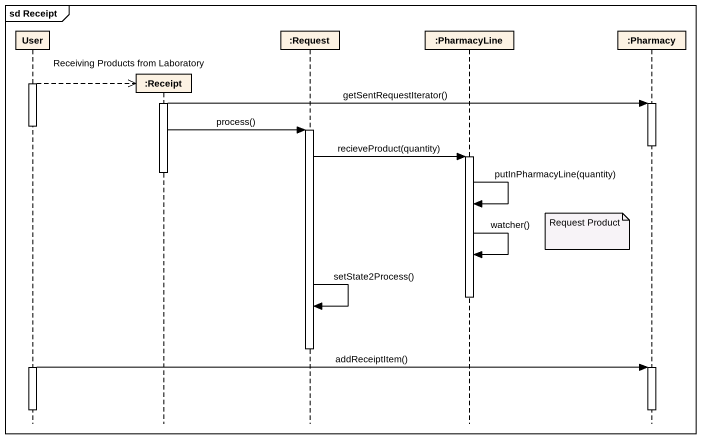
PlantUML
@startuml
mainframe sd Receipt
hide footbox
participant User
participant ":Receipt" as Receipt
participant ":Request" as Request
participant ":PharmacyLine" as PharmacyLine
participant ":Pharmacy" as Pharmacy

activate User
User -->> Receipt ** : Receiving Products from Laboratory
activate Receipt
Receipt -> Pharmacy : getSentRequestIterator()
activate Pharmacy
deactivate User
Receipt -> Request : process()
activate Request
deactivate Pharmacy
Request -> PharmacyLine : recieveProduct(quantity)
activate PharmacyLine
deactivate Receipt
PharmacyLine -> PharmacyLine : putInPharmacyLine(quantity)
note left of Pharmacy : Request Product
PharmacyLine -> PharmacyLine : watcher()
deactivate PharmacyLine
Request -> Request : setState2Process()
deactivate Request
activate User
User -> Pharmacy : addReceiptItem()
activate Pharmacy
deactivate User
deactivate Pharmacy
@enduml
